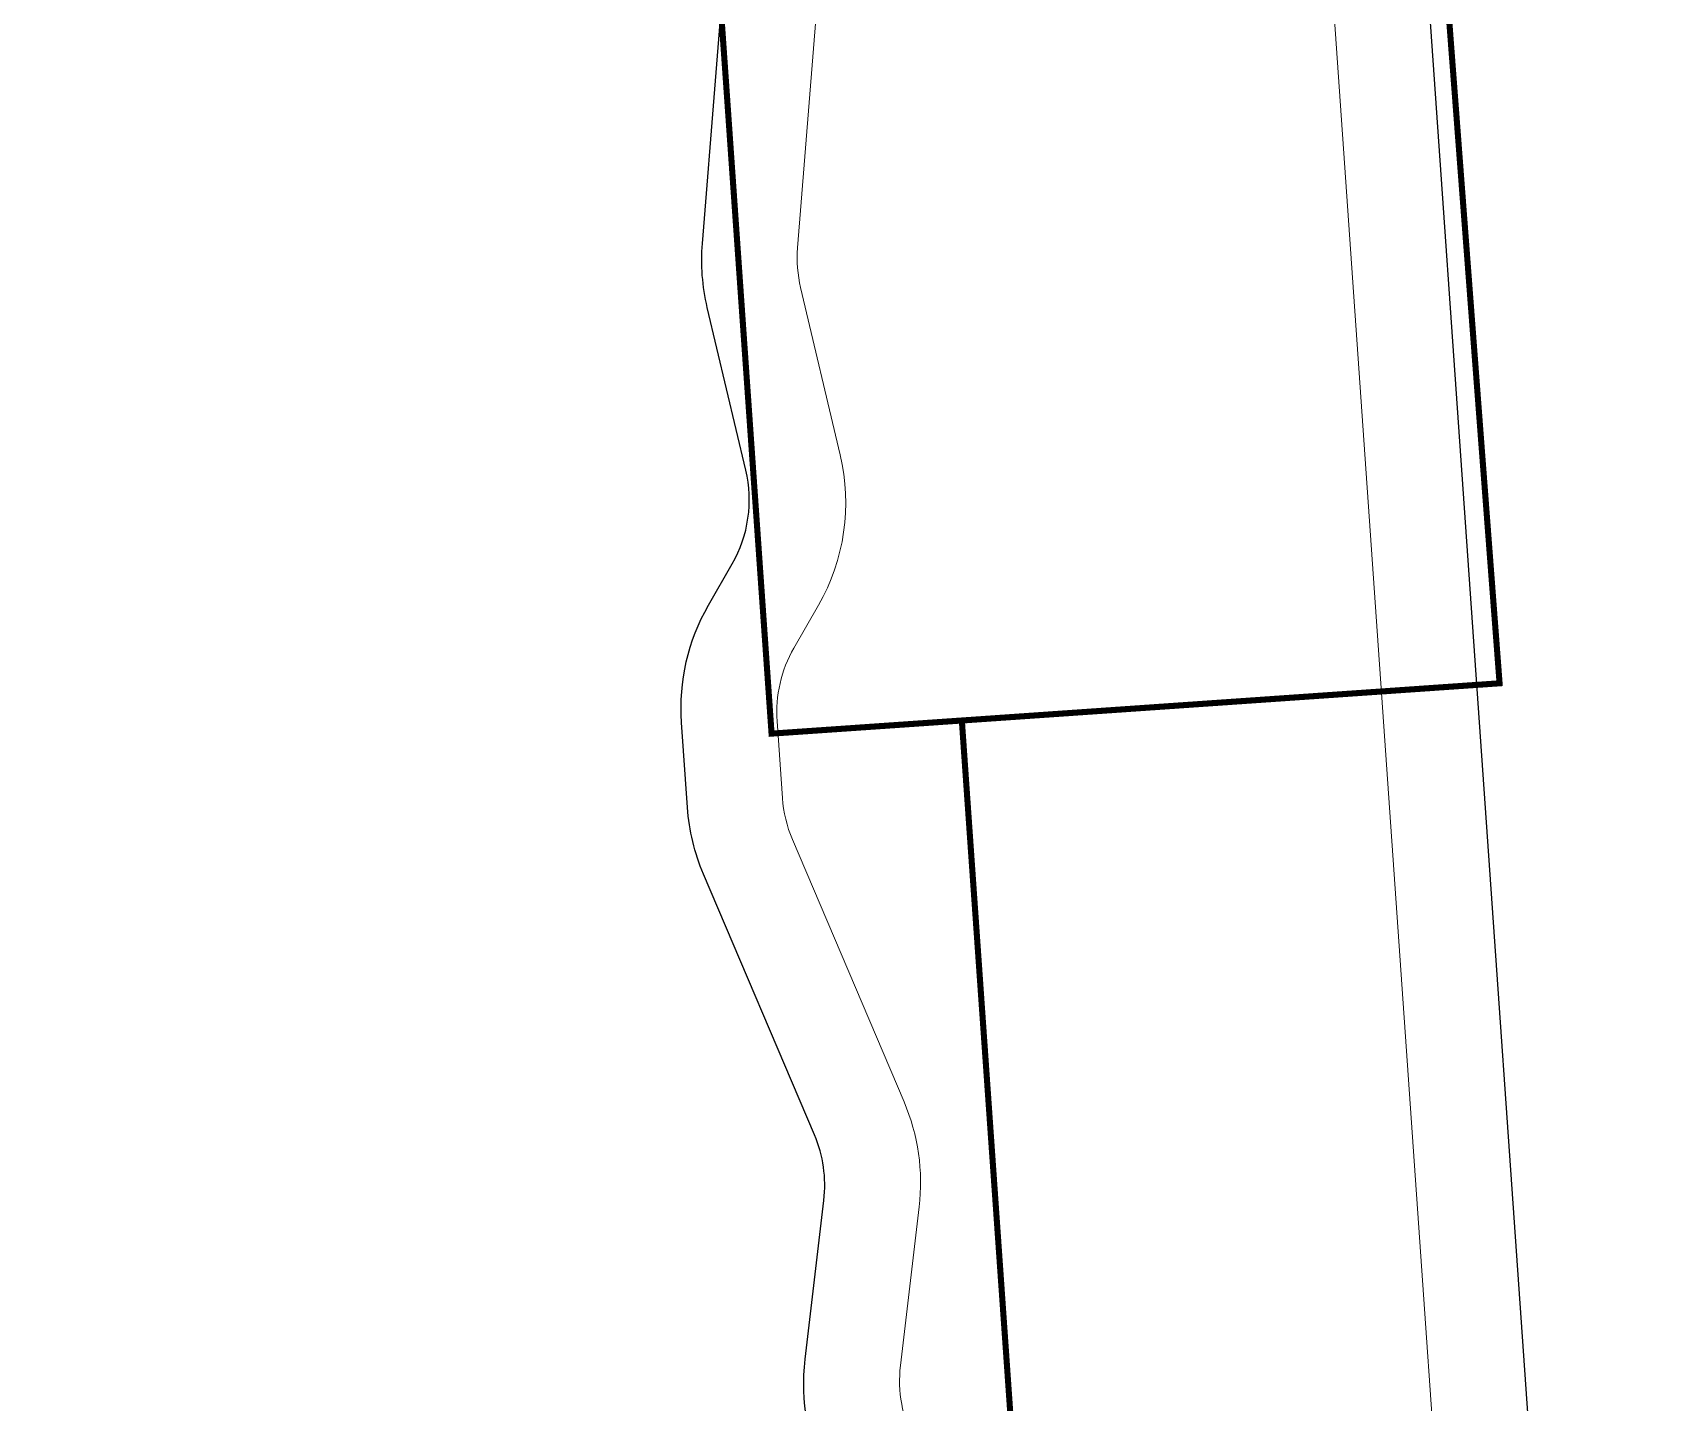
# Model space of a CAD drawing. Header units: millimetres. Extents: x 306 to 836129804, y -168137 to 818603917.
# Drawn here: x 834656733 to 834759788, y 817983465 to 818069631 of the extents above; entities that cross this region are included whole.
import ezdxf

# ---------------------------------------------------------------- set-up
doc = ezdxf.new("R2010")
doc.units = ezdxf.units.MM
doc.header["$LTSCALE"] = 3
doc.linetypes.add('ACAD_ISO03W100', pattern=[30, 12, -18])
doc.linetypes.add('DASHED', pattern=[0.75, 0.5, -0.25])
doc.layers.get('Defpoints').update_dxf_attribs({"color": 32})
doc.layers.add('_PARCEL BOUNDARY', color=10, linetype='DASHED')
doc.layers.add('Eva-New', color=1, linetype='ACAD_ISO03W100', lineweight=18)

# ---------------------------------------------------------------- blocks, each defined once
blk = doc.blocks.new('PB1')
at = {"layer": '_PARCEL BOUNDARY', "ltscale": 5, "const_width": 382, "flags": 128}
blk.add_lwpolyline([(834716671, 817411492), (834703203, 817410562), (834699612, 817461924), (834745090, 817465102), (834748993, 817413729)], close=True, dxfattribs=at)
at = {"layer": '_PARCEL BOUNDARY', "ltscale": 5, "const_width": 382}
blk.add_lwpolyline([(834715171, 817411388), (834719714, 817346415)], dxfattribs=at)

msp = doc.modelspace()

# ---------------------------------------------------------------- linework, layer by layer
at = {"layer": 'Defpoints', "linetype": 'Continuous', "ltscale": 0.01}
for points in [[(834819215, 818085162), (834743956, 818079901), (834750953, 817979804, -0.3971151)], [(834706718, 817978556, -0.1510667), (834705313, 817986166), (834706493, 817996168, 0.1306475), (834705902, 818000287), (834698920, 818016696, -0.083313), (834697914, 818020879), (834697540, 818026234, -0.1487161), (834699231, 818033609), (834700727, 818036217, 0.1905598), (834701583, 818042113), (834699159, 818052351, -0.0781876), (834698850, 818056380), (834700485, 818076861), (834645104, 818072990)]]:
    msp.add_lwpolyline(points, format="xyb", dxfattribs=at)
at = {"layer": 'Eva-New', "linetype": 'Continuous', "ltscale": 0.01}
msp.add_lwpolyline([(834706539, 818077286), (834737970, 818079484), (834744902, 817980326, -0.3971151), (834737860, 817971728), (834723980, 817969934, -0.3139868), (834715766, 817974210), (834712177, 817981065, -0.1510667), (834711308, 817985771), (834712486, 817995755, 0.1306475), (834711537, 818002367), (834704514, 818018875, -0.083313), (834703887, 818021482), (834703549, 818026319, -0.1487161), (834704602, 818030914), (834706148, 818033609, 0.1905598), (834707522, 818043072), (834705031, 818053593, -0.0782975), (834704839, 818056107)], format="xyb", close=True, dxfattribs=at)

# ---------------------------------------------------------------- block references
msp.add_blockref('PB1', (-1, 614971))

doc.saveas('drawing.dxf')
